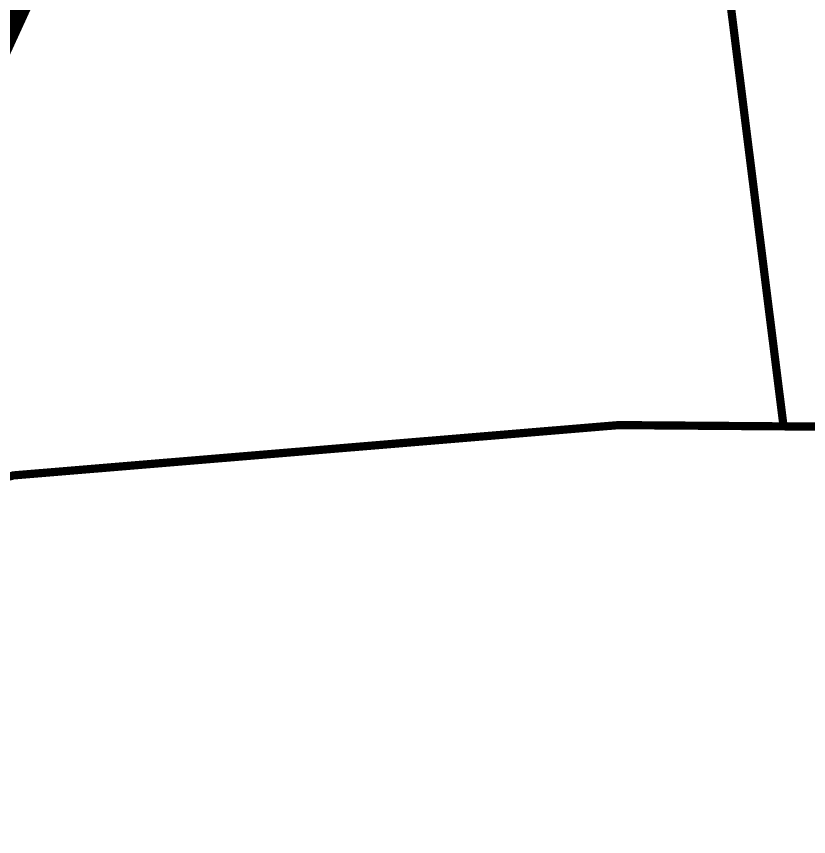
# Model space of a CAD drawing. Header units: metres. Extents: x 326467 to 340077, y 1811030 to 1824953.
# Drawn here: x 326993.4 to 327051.7, y 1812066.5 to 1812126.9 of the extents above; entities that cross this region are included whole.
import ezdxf

# ---------------------------------------------------------------- set-up
doc = ezdxf.new("R2010")
doc.units = ezdxf.units.M
doc.header["$MEASUREMENT"] = 0
for name, color, linetype in [('CRZ LINE FOR RIVER OR CREEK', 84, 'Continuous'), ('NDZ-200M FROM CRZ', 30, 'Continuous'), ('SURVEY PLOT BOUNDARY', 35, 'Continuous')]:
    doc.layers.add(name, color=color, linetype=linetype)

# ---------------------------------------------------------------- blocks, each defined once
blk = doc.blocks.new('16')
at = {"layer": 'CRZ LINE FOR RIVER OR CREEK', "ltscale": 0.1, "const_width": 3.032, "flags": 128}
blk.add_lwpolyline([(326479.14, 1811486.541), (326487.105, 1811506.07), (326503.57, 1811546.862), (326496.184, 1811599.622), (326521.933, 1811609.538), (326574.851, 1811590.688), (326640.78, 1811539.464), (326687.56, 1811515.257), (326723.926, 1811512.955), (326786.708, 1811540.643), (326821.366, 1811566.788), (326870.396, 1811610.15), (326880.683, 1811657.305), (326894.786, 1811706.204), (326909.791, 1811762.206), (326933.719, 1811818.86), (326954.786, 1811857.888), (326990.562, 1811904.588), (326991.387, 1812011.495), (326974.773, 1812062.932), (326987.306, 1812115.398), (327014.034, 1812173.82), (327022.923, 1812273.008)], dxfattribs=at)
at = {"layer": 'NDZ-200M FROM CRZ', "const_width": 3.032, "flags": 128}
blk.add_lwpolyline([(326894.786, 1811706.204), (326909.791, 1811762.206), (326933.719, 1811818.86), (326954.786, 1811857.888), (326990.562, 1811904.588), (326991.387, 1812011.495), (326974.773, 1812062.932), (326987.306, 1812115.398), (327014.034, 1812173.82), (327022.923, 1812273.008)], dxfattribs=at)
at = {"layer": 'SURVEY PLOT BOUNDARY', "lineweight": 18, "const_width": 0.606}
for points in [[(326979.743, 1812444.987), (327188.919, 1812309.943), (327188.888, 1812305.9), (327114.565, 1812104.308), (327082.163, 1812096.471), (327049.823, 1812096.721), (327042.206, 1812157.429), (327022.025, 1812161.628), (327017.921, 1812153.573), (327001.813, 1812161.784), (327001.938, 1812177.957), (326961.545, 1812182.312), (326957.69, 1812206.601), (326929.486, 1812218.949), (326937.727, 1812239.102), (326917.889, 1812287.775), (326918.077, 1812312.033), (326901.938, 1812316.201), (326930.921, 1812404.93), (326942.893, 1812384.621), (326955.114, 1812396.657), (326939.162, 1812425.083), (326939.256, 1812437.213), (326971.72, 1812453.135)], [(327001.813, 1812161.784), (327017.921, 1812153.573), (327022.025, 1812161.628), (327042.206, 1812157.429), (327049.823, 1812096.721), (327045.781, 1812096.752), (327037.696, 1812096.814), (326993.198, 1812093.114), (326904.077, 1812069.542), (326887.908, 1812069.667), (326863.965, 1812110.285), (326929.299, 1812194.69), (326929.486, 1812218.949), (326957.69, 1812206.601), (326961.545, 1812182.312), (327001.938, 1812177.957)]]:
    blk.add_lwpolyline(points, close=True, dxfattribs=at)
blk.add_lwpolyline([(326902.798, 1811903.776), (326895.212, 1811968.528), (326899.255, 1811968.497), (326931.969, 1812016.764), (326911.913, 1812037.135), (326895.712, 1812033.217), (326887.627, 1812033.279), (326879.479, 1812025.256), (326863.029, 1811988.993), (326863.965, 1812110.285), (326887.908, 1812069.667), (326904.077, 1812069.542), (326993.198, 1812093.114), (327037.696, 1812096.814), (327045.781, 1812096.752), (327049.823, 1812096.721), (327082.163, 1812096.471)], dxfattribs=at)

msp = doc.modelspace()

# ---------------------------------------------------------------- block references
msp.add_blockref('16', (0, 0))

doc.saveas('drawing.dxf')
